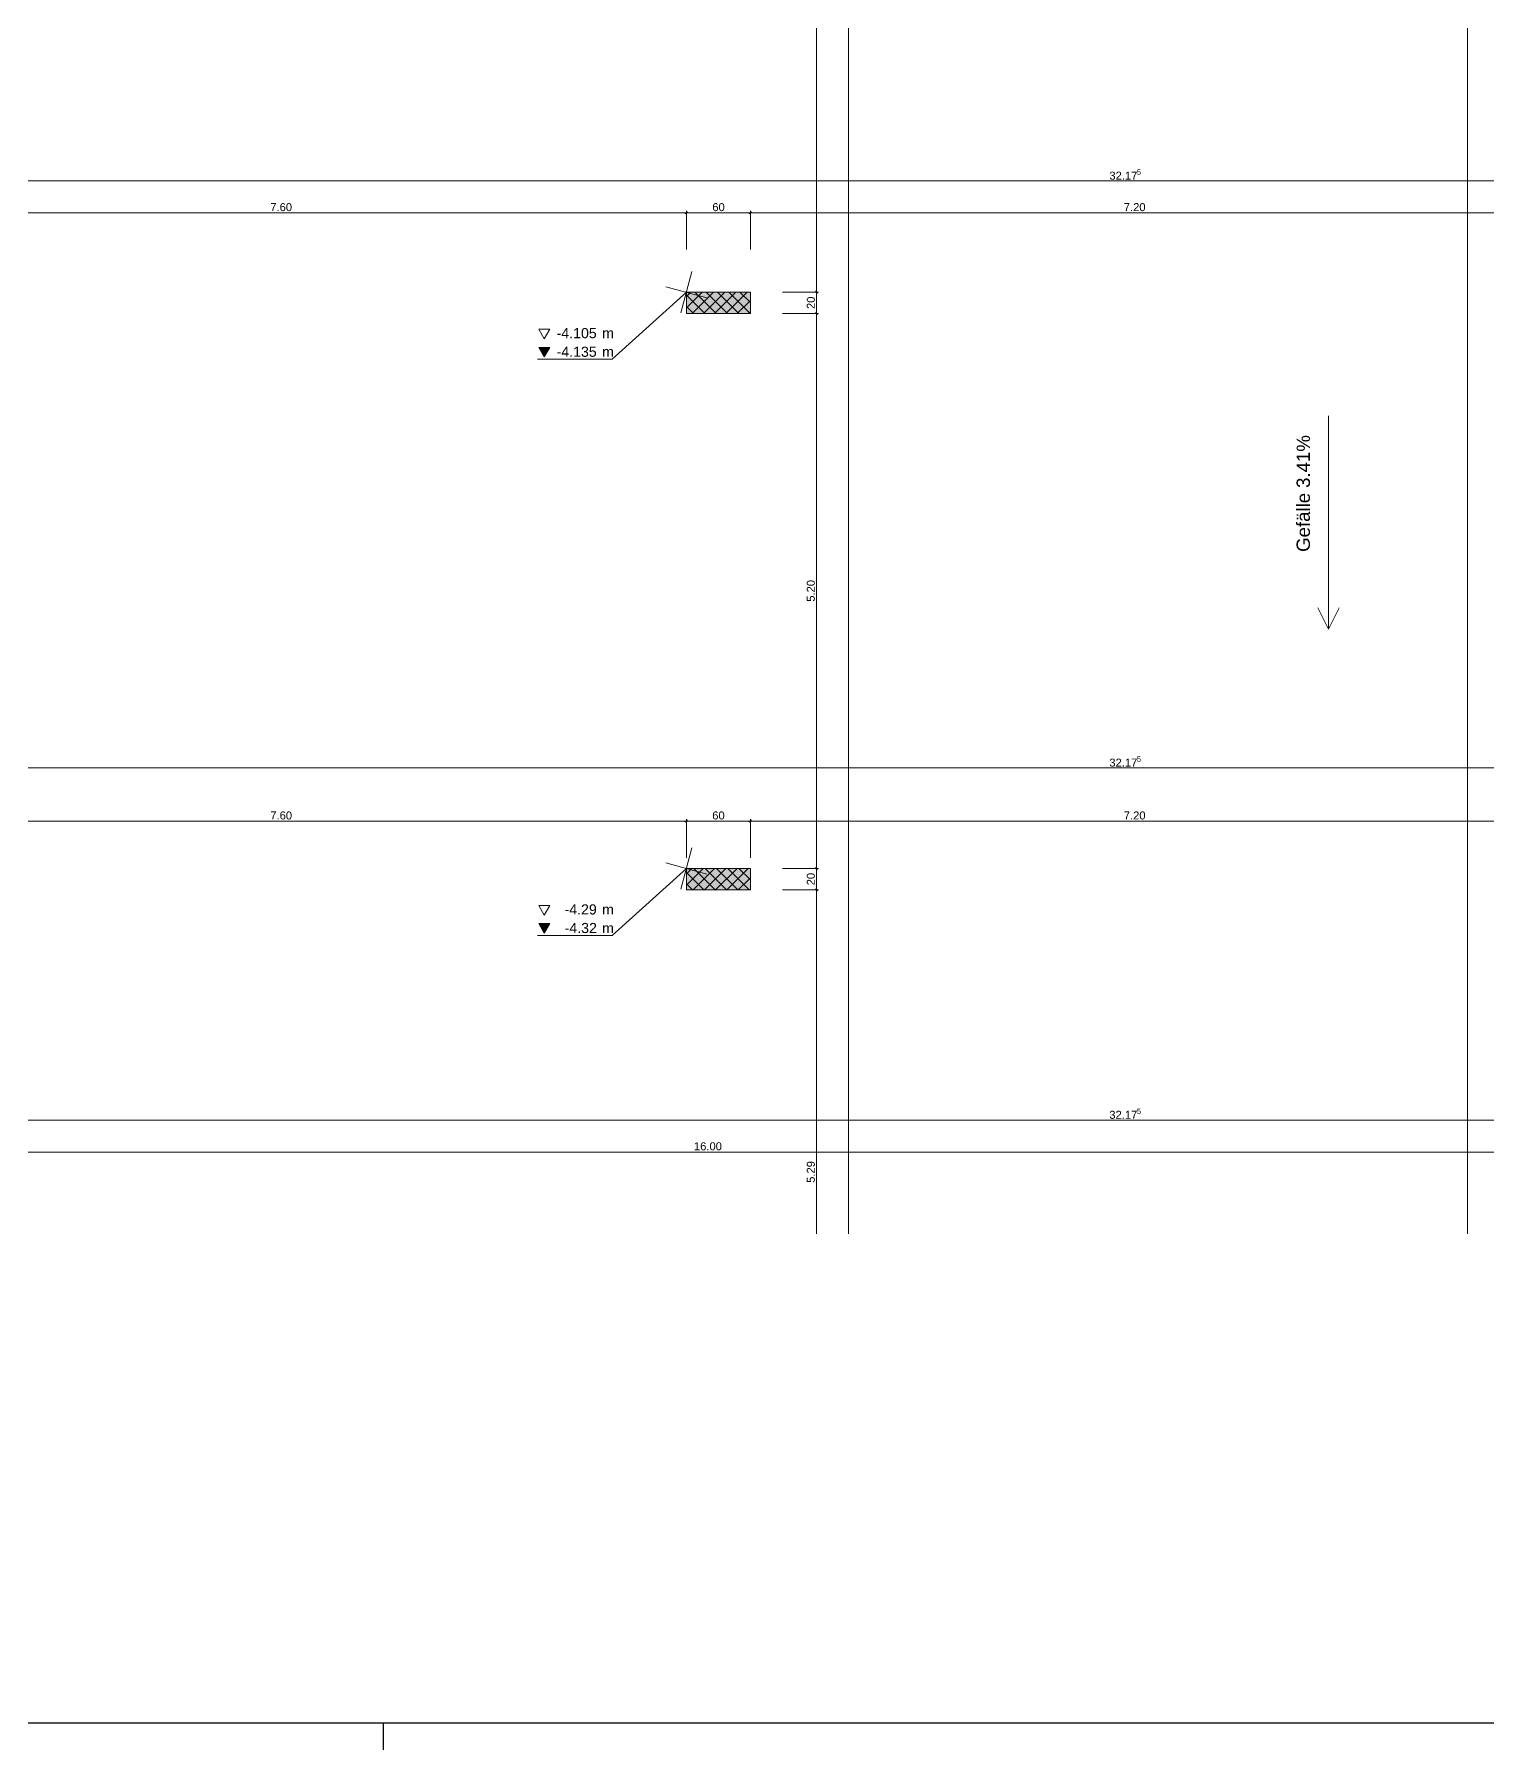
# Model space of a CAD drawing. Extents: x 0 to 1189, y 0 to 841.
# Drawn here: x 283.6 to 556, y 0 to 321.5 of the extents above; entities that cross this region are included whole.
import ezdxf
from ezdxf.lldxf.tags import DXFTag

# ---------------------------------------------------------------- set-up
doc = ezdxf.new("R2010")
doc.units = 0
doc.layers.get('0').update_dxf_attribs({"lineweight": 35})
for name, color, linetype, lineweight in [('211.5 Stahlbeton Kontur', 7, 'Continuous', 25), ('211.5 Stahlbeton Schraffur', 7, 'Continuous', 25), ('Bemassung', 7, 'Continuous', 25), ('Höhenkoten', 7, 'Continuous', 25), ('X_Planrahmen', 7, 'Continuous', 25)]:
    doc.layers.add(name, color=color, linetype=linetype, lineweight=lineweight)
doc.styles.get("Standard").update_dxf_attribs({"font": 'arial.ttf'})
tags = doc.linetypes.add('Wipeout_Contour', pattern=[1, 0, -1]).pattern_tags.tags
tags[6:7] = [DXFTag(74, 4), DXFTag(75, 0), DXFTag(340, '0'), DXFTag(46, 1.0), DXFTag(50, 0.0), DXFTag(44, 0.0), DXFTag(45, 0.0)]
tags[4:5] = [DXFTag(74, 4), DXFTag(75, 0), DXFTag(340, '0'), DXFTag(46, 1.0), DXFTag(50, 0.0), DXFTag(44, 0.0), DXFTag(45, 0.0)]

# ---------------------------------------------------------------- blocks, each defined once
blk = doc.blocks.new('Blockreferenz-A0SO6TNL06')
at = {"color": 0, "linetype": 'ByBlock', "lineweight": -2, "ltscale": 0.25}
for p, q in [((1184, 5), (5, 5)), ((349, 5), (349, 0))]:
    blk.add_line(p, q, dxfattribs=at)
blk = doc.blocks.new('Referenz-A0SO6TOG06', base_point=(4.4, 96.7))
at = {"layer": '211.5 Stahlbeton Kontur', "color": 0, "lineweight": 18}
for p, q in [((417.83, 273.13), (405.83, 273.13)), ((405.83, 273.13), (405.83, 269.13)), ((417.83, 269.13), (417.83, 273.13)), ((405.83, 269.13), (417.83, 269.13)), ((405.83, 165.13), (417.83, 165.13)), ((405.83, 161.13), (405.83, 165.13)), ((417.83, 165.13), (417.83, 161.13)), ((417.83, 161.13), (405.83, 161.13))]:
    blk.add_line(p, q, dxfattribs=at)
at = {"layer": '211.5 Stahlbeton Schraffur', "color": 0, "linetype": 'Wipeout_Contour', "lineweight": 0, "ltscale": 21.053704}
for p, q in [((417.83, 273.13), (405.83, 273.13)), ((405.83, 273.13), (405.83, 269.13)), ((417.83, 269.13), (417.83, 273.13)), ((405.83, 269.13), (417.83, 269.13))]:
    blk.add_line(p, q, dxfattribs=at)
at = {"layer": '211.5 Stahlbeton Schraffur', "color": 0, "lineweight": 13}
for p, q in [((405.83, 272.32), (406.65, 273.13)), ((405.83, 270.2), (408.77, 273.13)), ((409.28, 269.13), (405.83, 272.58)), ((407.15, 269.13), (405.83, 270.46)), ((406.89, 269.13), (410.89, 273.13)), ((411.4, 269.13), (407.4, 273.13)), ((409.01, 269.13), (413.01, 273.13)), ((413.52, 269.13), (409.52, 273.13)), ((411.13, 269.13), (415.13, 273.13)), ((415.64, 269.13), (411.64, 273.13)), ((413.25, 269.13), (417.25, 273.13)), ((417.76, 269.13), (413.76, 273.13)), ((415.37, 269.13), (417.83, 271.59)), ((417.83, 271.18), (415.88, 273.13)), ((417.49, 269.13), (417.83, 269.47)), ((405.83, 164.13), (406.83, 165.13)), ((405.83, 162.01), (408.95, 165.13)), ((409.09, 161.13), (405.83, 164.39)), ((407.08, 161.13), (411.08, 165.13)), ((411.21, 161.13), (407.21, 165.13)), ((409.2, 161.13), (413.2, 165.13)), ((413.33, 161.13), (409.33, 165.13)), ((411.32, 161.13), (415.32, 165.13)), ((415.45, 161.13), (411.45, 165.13)), ((413.44, 161.13), (417.44, 165.13)), ((417.57, 161.13), (413.57, 165.13)), ((417.83, 163), (415.69, 165.13)), ((417.83, 165.12), (417.82, 165.13)), ((406.97, 161.13), (405.83, 162.27)), ((415.56, 161.13), (417.83, 163.4)), ((417.68, 161.13), (417.83, 161.28))]:
    blk.add_line(p, q, dxfattribs=at)
at = {"layer": '211.5 Stahlbeton Schraffur', "color": 0, "linetype": 'Wipeout_Contour', "lineweight": 0, "ltscale": 19.591099}
for p, q in [((417.83, 165.13), (405.83, 165.13)), ((405.83, 165.13), (405.83, 161.13)), ((417.83, 161.13), (417.83, 165.13)), ((405.83, 161.13), (417.83, 161.13))]:
    blk.add_line(p, q, dxfattribs=at)
at = {"layer": '211.5 Stahlbeton Schraffur', "color": 7, "linetype": 'Wipeout_Contour', "lineweight": 0, "ltscale": 21.053704, "true_color": 0xffffff}
for points in [[(417.83, 269.13), (405.83, 269.13), (417.83, 273.13)], [(405.83, 269.13), (417.83, 273.13), (405.83, 273.13)], [(417.83, 273.13), (405.83, 273.13), (405.83, 273.13)], [(417.83, 269.13), (417.83, 269.13), (405.83, 269.13)]]:
    blk.add_solid(points, dxfattribs=at)
at = {"layer": '211.5 Stahlbeton Schraffur', "color": 7, "linetype": 'Wipeout_Contour', "lineweight": 0, "ltscale": 19.591099, "true_color": 0xffffff}
for points in [[(417.83, 161.13), (405.83, 161.13), (417.83, 165.13)], [(405.83, 161.13), (417.83, 165.13), (405.83, 165.13)], [(417.83, 165.13), (405.83, 165.13), (405.83, 165.13)], [(417.83, 161.13), (417.83, 161.13), (405.83, 161.13)]]:
    blk.add_solid(points, dxfattribs=at)
at = {"layer": 'Bemassung', "color": 0, "lineweight": 13}
for p, q in [((436.23, 297), (436.23, 598.53)), ((552.23, 297), (552.23, 598.53)), ((430.23, 297), (430.23, 377.13)), ((430.23, 273.13), (430.23, 297)), ((436.23, 96.7), (436.23, 297)), ((552.23, 96.7), (552.23, 297)), ((166.34, 294), (809.83, 294)), ((253.83, 288), (405.83, 288)), ((405.83, 288), (405.53, 288)), ((405.63, 287.8), (406.03, 288.2)), ((406.03, 288.2), (405.63, 287.8)), ((405.83, 281.13), (405.83, 288.38)), ((405.83, 288.38), (405.83, 281.13)), ((405.83, 288), (406.13, 288)), ((417.83, 288), (405.83, 288)), ((417.83, 288), (417.53, 288)), ((418.03, 288.2), (417.63, 287.8)), ((417.63, 287.8), (418.03, 288.2)), ((417.83, 288.38), (417.83, 281.13)), ((417.83, 288.38), (417.83, 281.13)), ((561.83, 288), (417.83, 288)), ((418.13, 288), (417.83, 288)), ((430.03, 273.33), (430.43, 272.93)), ((430.43, 272.93), (430.03, 273.33)), ((430.23, 273.13), (430.23, 273.43)), ((430.6, 273.13), (423.83, 273.13)), ((430.6, 273.13), (423.83, 273.13)), ((430.23, 272.83), (430.23, 273.13)), ((430.23, 269.13), (430.23, 273.13)), ((430.6, 269.13), (423.83, 269.13)), ((430.6, 269.13), (423.83, 269.13)), ((430.43, 268.93), (430.03, 269.33)), ((430.03, 269.33), (430.43, 268.93)), ((430.23, 269.13), (430.23, 269.43)), ((430.23, 165.13), (430.23, 269.13)), ((430.23, 268.83), (430.23, 269.13)), ((166.33, 184), (809.82, 184)), ((253.83, 174), (405.83, 174)), ((405.53, 174), (405.83, 174)), ((405.63, 173.8), (406.03, 174.2)), ((406.03, 174.2), (405.63, 173.8)), ((405.83, 167.13), (405.83, 174.38)), ((405.83, 167.13), (405.83, 174.38)), ((405.83, 174), (406.13, 174)), ((405.83, 174), (417.83, 174)), ((417.53, 174), (417.83, 174)), ((418.03, 174.2), (417.63, 173.8)), ((417.63, 173.8), (418.03, 174.2)), ((417.83, 167.13), (417.83, 174.38)), ((417.83, 167.13), (417.83, 174.38)), ((417.83, 174), (561.83, 174)), ((417.83, 174), (418.13, 174)), ((430.6, 165.13), (423.83, 165.13)), ((430.6, 165.13), (423.83, 165.13)), ((430.03, 165.33), (430.43, 164.93)), ((430.43, 164.93), (430.03, 165.33)), ((430.23, 165.13), (430.23, 165.43)), ((430.23, 164.83), (430.23, 165.13)), ((430.23, 161.13), (430.23, 165.13)), ((423.83, 161.13), (430.6, 161.13)), ((430.6, 161.13), (423.83, 161.13)), ((430.43, 160.93), (430.03, 161.33)), ((430.03, 161.33), (430.43, 160.93)), ((430.23, 161.43), (430.23, 161.13)), ((430.23, 161.13), (430.23, 96.7)), ((430.23, 160.83), (430.23, 161.13)), ((809.82, 118), (166.33, 118)), ((249.82, 112), (569.82, 112))]:
    blk.add_line(p, q, dxfattribs=at)
at = {"layer": 'Höhenkoten', "color": 0, "lineweight": 13}
for p, q in [((406.87, 277), (404.8, 269.27)), ((401.97, 274.17), (409.69, 272.1)), ((405.83, 273.13), (391.92, 260.61)), ((378.16, 266.2), (379.2, 264.4)), ((380.24, 266.2), (378.16, 266.2)), ((379.2, 264.4), (380.24, 266.2)), ((391.92, 260.61), (377.92, 260.61)), ((378.16, 262.8), (379.2, 261)), ((380.24, 262.8), (378.16, 262.8)), ((379.2, 261), (380.24, 262.8)), ((526.23, 250), (526.23, 210)), ((526.23, 210), (524.23, 214)), ((528.23, 214), (526.23, 210)), ((406.86, 169), (404.79, 161.27)), ((405.83, 165.13), (391.92, 152.61)), ((401.96, 166.17), (409.69, 164.1)), ((378.16, 158.2), (379.2, 156.4)), ((380.24, 158.2), (378.16, 158.2)), ((379.2, 156.4), (380.24, 158.2)), ((378.16, 154.8), (379.2, 153)), ((380.24, 154.8), (378.16, 154.8)), ((379.2, 153), (380.24, 154.8)), ((391.92, 152.61), (377.92, 152.61))]:
    blk.add_line(p, q, dxfattribs=at)
for points in [[(379.2, 261), (379.2, 262.8), (378.16, 262.8)], [(379.2, 261), (380.24, 262.8), (379.2, 262.8)], [(379.2, 153), (379.2, 154.8), (378.16, 154.8)], [(379.2, 153), (380.24, 154.8), (379.2, 154.8)]]:
    blk.add_solid(points, dxfattribs=at)
at = {"layer": 'Bemassung', "color": 0, "linetype": 'Continuous', "lineweight": 13, "ltscale": 0.13, "attachment_point": 1}
for s, insert, char_height in [('{\\fArial;32.17}', (485.13, 295.73), 1.5), ('{\\fArial;5}', (490.29, 296.14), 0.99), ('{\\fArial;7.60}', (327.83, 289.83), 1.5), ('{\\fArial;60}', (410.69, 289.83), 1.5), ('{\\fArial;7.20}', (487.83, 289.83), 1.5), ('{\\fArial;32.17}', (485.12, 185.73), 1.5), ('{\\fArial;5}', (490.28, 186.14), 0.99), ('{\\fArial;7.60}', (327.83, 175.83), 1.5), ('{\\fArial;60}', (410.68, 175.83), 1.5), ('{\\fArial;7.20}', (487.83, 175.83), 1.5), ('{\\fArial;32.17}', (485.12, 119.73), 1.5), ('{\\fArial;5}', (490.28, 120.14), 0.99), ('{\\fArial;16.00}', (407.25, 113.83), 1.5)]:
    blk.add_mtext(s, dxfattribs=dict(at, insert=insert, char_height=char_height))
at = {"layer": 'Bemassung', "color": 0, "linetype": 'Continuous', "lineweight": 13, "ltscale": 0.13, "char_height": 1.5, "attachment_point": 1, "rotation": 90}
for s, insert in [('{\\fArial;20}', (428.4, 269.99)), ('{\\fArial;5.20}', (428.4, 215.13)), ('{\\fArial;20}', (428.4, 161.99)), ('{\\fArial;5.29}', (428.4, 106.23))]:
    blk.add_mtext(s, dxfattribs=dict(at, insert=insert))
at = {"layer": 'Höhenkoten', "color": 0, "lineweight": 13, "char_height": 1.9, "attachment_point": 1}
for s, insert in [('{\\fArial;-4.105}', (381.5, 266.42)), ('{\\fArial;m}', (390.04, 266.42)), ('{\\fArial;-4.135}', (381.5, 262.93)), ('{\\fArial;m}', (390.04, 262.93)), ('{\\fArial;-4.29}', (382.99, 158.42)), ('{\\fArial;m}', (390.04, 158.42)), ('{\\fArial;-4.32}', (383.01, 154.94)), ('{\\fArial;m}', (390.04, 154.93))]:
    blk.add_mtext(s, dxfattribs=dict(at, insert=insert))
at = {"layer": 'Höhenkoten', "color": 0, "lineweight": 13, "char_height": 2.5, "attachment_point": 1, "rotation": 90}
for s, insert in [('{\\fArial;3.41%}', (520.22, 236.46)), ('{\\fArial;Gefälle}', (520.22, 224.47))]:
    blk.add_mtext(s, dxfattribs=dict(at, insert=insert))

msp = doc.modelspace()

# ---------------------------------------------------------------- block references
at = {"color": 8, "lineweight": 25, "ltscale": 0.25, "true_color": 0x808080}
msp.add_blockref('Referenz-A0SO6TOG06', (4.4, 96.7), dxfattribs=at)
at = {"layer": 'X_Planrahmen', "ltscale": 0.25}
msp.add_blockref('Blockreferenz-A0SO6TNL06', (0, 0), dxfattribs=at)

doc.saveas('drawing.dxf')
